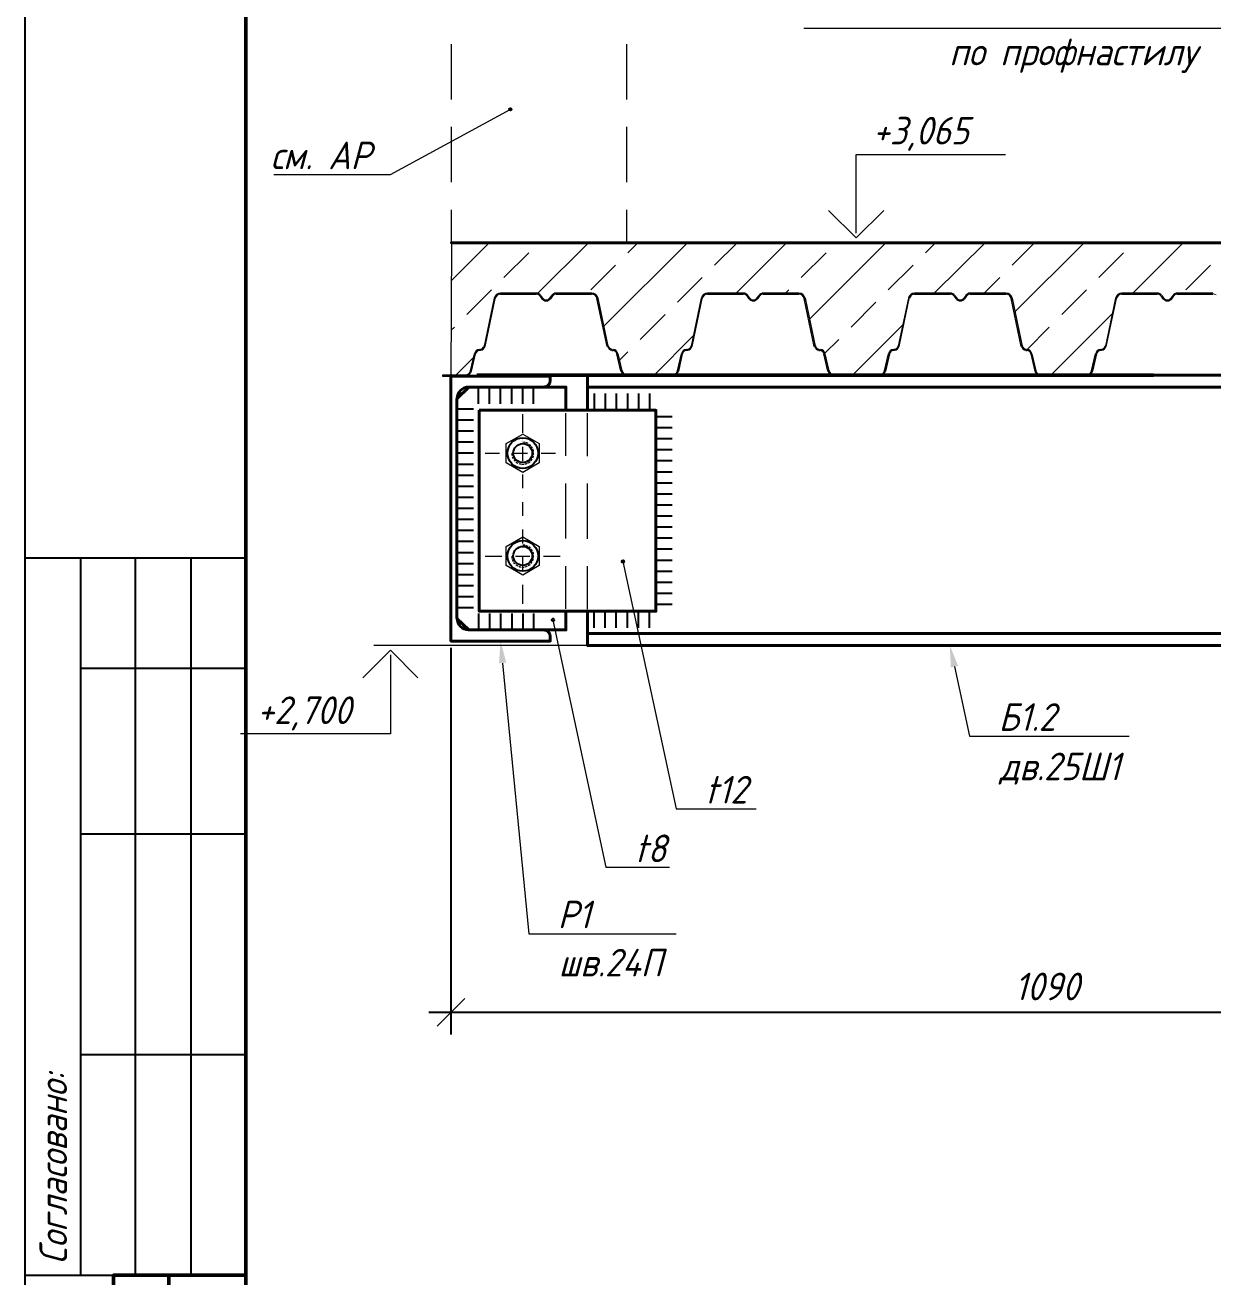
# Model space of a CAD drawing. Header units: millimetres. Extents: x 504091 to 2165846, y 135022 to 442887.
# Drawn here: x 885885 to 891262, y 268331 to 273999 of the extents above; entities that cross this region are included whole.
import ezdxf

# ---------------------------------------------------------------- set-up
doc = ezdxf.new("R2010")
doc.units = ezdxf.units.MM
for name, color, linetype in [('PDF _Геометрия', 7, 'Continuous'), ('PDF _Сплошная заливка', 7, 'Continuous'), ('PDF _Текст', 7, 'Continuous')]:
    doc.layers.add(name, color=color, linetype=linetype)
doc.styles.add('GOST 2.304_new', font='isocpeur.ttf', dxfattribs={"width": 0.9, "oblique": 15})

msp = doc.modelspace()

# ---------------------------------------------------------------- linework, layer by layer
at = {"layer": 'PDF _Геометрия', "lineweight": 25}
for points in [[(915555.2208, 263839.6699), (885884.779, 263839.6699), (885884.779, 284811.5782)], [(887937.2182, 272284.2934), (887937.2182, 272359.4085)], [(887986.9422, 272284.2934), (887986.9422, 272359.4085)], [(888036.6663, 272284.2934), (888036.6663, 272359.4085)], [(888087.4483, 272284.2934), (888087.4483, 272359.4085)], [(888137.1723, 272284.2934), (888137.1723, 272359.4085)], [(888186.8964, 272284.2934), (888186.8964, 272359.4085)], [(888460.9076, 272329.7856), (888460.9076, 272254.6706)], [(888510.6316, 272329.7856), (888510.6316, 272254.6706)], [(888560.3557, 272329.7856), (888560.3557, 272254.6706)], [(888611.1377, 272329.7856), (888611.1377, 272254.6706)], [(888660.8617, 272329.7856), (888660.8617, 272254.6706)], [(888710.5857, 272329.7856), (888710.5857, 272254.6706)], [(887915.0011, 272259.9604), (887839.886, 272259.9604)], [(887915.0011, 272209.1784), (887839.886, 272209.1784)], [(888814.2657, 272225.0477), (888740.2086, 272225.0477)], [(888814.2657, 272174.2657), (888740.2086, 272174.2657)], [(887915.0011, 272159.4543), (887839.886, 272159.4543)], [(888814.2657, 272124.5417), (888740.2086, 272124.5417)], [(887915.0011, 272109.7303), (887839.886, 272109.7303)], [(887915.0011, 272060.0062), (887839.886, 272060.0062)], [(888814.2657, 272074.8177), (888740.2086, 272074.8177)], [(887915.0011, 272009.2242), (887839.886, 272009.2242)], [(888814.2657, 272025.0936), (888740.2086, 272025.0936)], [(887915.0011, 271959.5002), (887839.886, 271959.5002)], [(888814.2657, 271974.3116), (888740.2086, 271974.3116)], [(887915.0011, 271909.7762), (887839.886, 271909.7762)], [(888814.2657, 271924.5876), (888740.2086, 271924.5876)], [(887915.0011, 271860.0521), (887839.886, 271860.0521)], [(888814.2657, 271874.8635), (888740.2086, 271874.8635)], [(887915.0011, 271809.2701), (887839.886, 271809.2701)], [(888814.2657, 271825.1395), (888740.2086, 271825.1395)], [(888814.2657, 271774.3575), (888740.2086, 271774.3575)], [(887915.0011, 271759.5461), (887839.886, 271759.5461)], [(888814.2657, 271724.6334), (888740.2086, 271724.6334)], [(887915.0011, 271709.822), (887839.886, 271709.822)], [(887915.0011, 271660.098), (887839.886, 271660.098)], [(888814.2657, 271674.9094), (888740.2086, 271674.9094)], [(887915.0011, 271609.316), (887839.886, 271609.316)], [(888814.2657, 271625.1854), (888740.2086, 271625.1854)], [(885884.779, 271587.0989), (886884.5496, 271587.0989)], [(886135.5151, 271587.0988), (886135.5151, 268338.1088)], [(886385.1933, 268338.1088), (886385.1933, 271587.0988)], [(886634.8715, 271587.0988), (886634.8715, 268338.1088)], [(887915.0011, 271559.5919), (887839.886, 271559.5919)], [(888814.2657, 271574.4034), (888740.2086, 271574.4034)], [(887915.0011, 271509.8679), (887839.886, 271509.8679)], [(888814.2657, 271524.6793), (888740.2086, 271524.6793)], [(887915.0011, 271460.1439), (887839.886, 271460.1439)], [(888814.2657, 271474.9553), (888740.2086, 271474.9553)], [(887915.0011, 271409.3619), (887839.886, 271409.3619)], [(888814.2657, 271425.2312), (888740.2086, 271425.2312)], [(887915.0011, 271359.6378), (887839.886, 271359.6378)], [(887937.2182, 271334.2468), (887937.2182, 271260.1897)], [(887986.9422, 271334.2468), (887986.9422, 271260.1897)], [(888036.6663, 271334.2468), (888036.6663, 271260.1897)], [(888087.4483, 271334.2468), (888087.4483, 271260.1897)], [(888137.1723, 271334.2468), (888137.1723, 271260.1897)], [(888186.8964, 271334.2468), (888186.8964, 271260.1897)], [(888460.9076, 271269.7114), (888460.9076, 271344.8264)], [(888510.6316, 271269.7114), (888510.6316, 271344.8264)], [(888560.3557, 271269.7114), (888560.3557, 271344.8264)], [(888611.1377, 271269.7114), (888611.1377, 271344.8264)], [(888660.8617, 271269.7114), (888660.8617, 271344.8264)], [(888710.5857, 271269.7114), (888710.5857, 271344.8264)], [(888814.2657, 271374.4492), (888740.2086, 271374.4492)], [(887812.3791, 271178.7269), (887812.3791, 269427.8059)], [(886135.5151, 271086.6846), (886884.5496, 271086.6846)], [(886135.5151, 270336.5921), (886884.5496, 270336.5921)], [(893360.3127, 269528.3119), (887711.8731, 269528.3119)], [(886135.5151, 269337.8794), (886884.5496, 269337.8794)], [(885884.779, 268338.1088), (886884.5496, 268338.1088)]]:
    msp.add_lwpolyline(points, dxfattribs=at)
at = {"layer": 'PDF _Геометрия', "lineweight": 50}
msp.add_lwpolyline([(886884.5496, 264089.3481), (915323.5279, 264089.3481), (915323.5279, 284582.0012), (886884.5496, 284582.0012)], close=True, dxfattribs=at)
at = {"layer": 'PDF _Геометрия', "lineweight": 5}
msp.add_lwpolyline([(891687.6805, 273982.3166), (889409.8962, 273982.3166)], dxfattribs=at)
at = {"layer": 'PDF _Геометрия', "lineweight": 9}
for points in [[(887814.495, 273661.7552), (887814.495, 273911.4333)], [(888607.9638, 273661.7552), (888607.9638, 273911.4333)], [(887011.5046, 273322.1505), (887488.6439, 273322.1505), (887538.3679, 273322.1505), (888081.1005, 273616.263)], [(887814.495, 273287.2379), (887814.495, 273536.9161)], [(888607.9638, 273287.2379), (888607.9638, 273536.9161)], [(889646.8789, 273055.545), (889646.8789, 273413.135), (890321.8563, 273413.135)], [(887814.495, 273008.9949), (887814.495, 273161.3409)], [(888607.9638, 273008.9949), (888607.9638, 273161.3409)], [(889522.0398, 273159.225), (889646.8789, 273034.3859), (889771.718, 273159.225)], [(887814.495, 273013.2267), (887812.3791, 272413.3643)], [(887814.495, 272841.8375), (887984.8263, 273013.2267)], [(888052.5357, 272855.5909), (888164.6792, 272967.7345)], [(888065.2312, 273013.2267), (889721.9939, 273013.2267)], [(888204.8817, 272783.6497), (888434.4586, 273013.2267)], [(888504.2839, 272634.4776), (888883.033, 273013.2267)], [(888613.2536, 272967.7345), (888658.7458, 273013.2267)], [(889005.7561, 272911.6627), (889107.3201, 273013.2267)], [(889103.0883, 272784.7077), (889331.6073, 273013.2267)], [(889398.2587, 272855.5909), (889511.4602, 272967.7345)], [(889435.2872, 272667.2743), (889781.2396, 273013.2267)], [(889960.0346, 272967.7345), (890005.5268, 273013.2267)], [(890000.237, 272784.7077), (890229.8139, 273013.2267)], [(890352.5371, 272911.6627), (890454.1011, 273013.2267)], [(890365.2326, 272700.071), (890678.3883, 273013.2267)], [(890745.0396, 272855.5909), (890857.1832, 272967.7345)], [(890898.4436, 272784.7077), (891126.9626, 273013.2267)], [(888445.0382, 272799.5191), (888557.1818, 272911.6627)], [(889791.8192, 272799.5191), (889903.9628, 272911.6627)], [(891138.6001, 272799.5191), (891250.7437, 272911.6627)], [(888837.5407, 272743.4473), (888949.6843, 272855.5909)], [(890225.5821, 272784.7077), (890296.4653, 272855.5909)], [(887884.3203, 272687.3755), (887996.4639, 272799.5191)], [(889327.3755, 272784.7077), (889342.1869, 272799.5191)], [(890576.8243, 272687.3755), (890688.9679, 272799.5191)], [(888008.1014, 272761.4326), (887962.6092, 272544.5512), (887966.841, 272543.4932), (888012.3332, 272760.3747)], [(888036.6663, 272780.4759), (888198.5339, 272780.4759), (888198.5339, 272784.7077), (888036.6663, 272784.7077)], [(888214.4033, 272772.0122), (888223.9249, 272759.3167)], [(888217.5772, 272774.1281), (888227.0988, 272761.4326)], [(888268.3592, 272774.1281), (888258.8375, 272761.4326)], [(888271.533, 272772.0122), (888263.0694, 272759.3167)], [(888449.27, 272784.7077), (888288.4604, 272784.7077), (888288.4604, 272780.4759), (888449.27, 272780.4759)], [(888477.8349, 272761.4326), (888523.3271, 272544.5512), (888520.1532, 272543.4932), (888473.6031, 272760.3747)], [(888945.4525, 272761.4326), (888899.9603, 272544.5512), (888904.1921, 272543.4932), (888949.6843, 272760.3747)], [(888974.0174, 272780.4759), (889135.885, 272780.4759), (889135.885, 272784.7077), (888974.0174, 272784.7077)], [(889151.7544, 272772.0122), (889161.276, 272759.3167)], [(889154.9283, 272774.1281), (889164.4499, 272761.4326)], [(889205.7103, 272774.1281), (889196.1886, 272761.4326)], [(889208.8841, 272772.0122), (889199.3625, 272759.3167)], [(889386.6211, 272784.7077), (889225.8115, 272784.7077), (889225.8115, 272780.4759), (889386.6211, 272780.4759)], [(889415.186, 272761.4326), (889460.6782, 272544.5512), (889456.4464, 272543.4932), (889410.9542, 272760.3747)], [(889623.6038, 272631.3037), (889735.7474, 272743.4473)], [(889882.8036, 272761.4326), (889837.3114, 272544.5512), (889841.5432, 272543.4932), (889887.0354, 272760.3747)], [(889911.3685, 272780.4759), (890072.1781, 272780.4759), (890072.1781, 272784.7077), (889911.3685, 272784.7077)], [(890089.1055, 272772.0122), (890098.6271, 272759.3167)], [(890092.2793, 272774.1281), (890101.801, 272761.4326)], [(890143.0613, 272774.1281), (890133.5397, 272761.4326)], [(890146.2352, 272772.0122), (890136.7136, 272759.3167)], [(890323.9722, 272784.7077), (890162.1046, 272784.7077), (890162.1046, 272780.4759), (890323.9722, 272780.4759)], [(890352.5371, 272761.4326), (890398.0293, 272544.5512), (890393.7975, 272543.4932), (890348.3053, 272760.3747)], [(890820.1547, 272761.4326), (890774.6625, 272544.5512), (890777.8364, 272543.4932), (890824.3865, 272760.3747)], [(890848.7196, 272780.4759), (891009.5292, 272780.4759), (891009.5292, 272784.7077), (890848.7196, 272784.7077)], [(891025.3986, 272772.0122), (891034.9202, 272759.3167)], [(891029.6304, 272774.1281), (891038.0941, 272761.4326)], [(891080.4124, 272774.1281), (891070.8908, 272761.4326)], [(891083.5863, 272772.0122), (891074.0647, 272759.3167)], [(891261.3233, 272784.7077), (891099.4557, 272784.7077), (891099.4557, 272780.4759), (891261.3233, 272780.4759)], [(888669.3254, 272575.232), (888781.469, 272687.3755)], [(890527.1002, 272413.3643), (890805.3433, 272691.6074)], [(887813.4371, 272616.4923), (887828.2485, 272631.3037)], [(889629.9515, 272413.3643), (889857.4126, 272640.8254)], [(890419.1885, 272528.6818), (890520.7525, 272631.3037)], [(888731.7449, 272413.3643), (888909.4819, 272591.1013)], [(889504.0545, 272511.7545), (889567.532, 272575.232)], [(887945.6819, 272529.7397), (887939.3341, 272528.6818)], [(887945.6819, 272525.5079), (887940.3921, 272524.45)], [(887953.0876, 272531.8557), (887960.4933, 272540.3193)], [(888540.2545, 272525.5079), (888546.6022, 272524.45)], [(888541.3124, 272529.7397), (888546.6022, 272528.6818)], [(888574.1091, 272480.0157), (888613.2536, 272519.1602)], [(888883.033, 272529.7397), (888876.6852, 272528.6818)], [(888883.033, 272525.5079), (888876.6852, 272524.45)], [(889477.6055, 272529.7397), (889483.9533, 272528.6818)], [(889477.6055, 272525.5079), (889483.9533, 272524.45)], [(889819.3261, 272529.7397), (889814.0363, 272528.6818)], [(889820.3841, 272525.5079), (889814.0363, 272524.45)], [(890414.9566, 272529.7397), (890421.3044, 272528.6818)], [(890414.9566, 272525.5079), (890421.3044, 272524.45)], [(890756.6772, 272529.7397), (890751.3874, 272528.6818)], [(890757.7351, 272525.5079), (890751.3874, 272524.45)], [(887834.5962, 272413.3643), (887915.0011, 272493.7692)], [(887839.886, 271344.8264), (887839.886, 272235.6273)], [(888137.1723, 272150.9906), (888137.1723, 272236.6853)], [(888332.8946, 272048.3687), (888332.8946, 272241.9751)], [(888431.2847, 272047.3107), (888431.2847, 272241.9751)], [(888137.1723, 272120.3098), (888137.1723, 272120.3098)], [(887966.841, 272060.0062), (888032.4344, 272060.0062)], [(888064.1732, 272060.0062), (888064.1732, 272060.0062)], [(888087.4483, 272060.0062), (888088.5062, 272050.4846), (888088.5062, 272049.4267)], [(888095.9119, 272060.0062), (888158.3315, 272060.0062)], [(888147.7519, 272108.6723), (888146.6939, 272108.6723), (888137.1723, 272109.7303)], [(888137.1723, 272026.1516), (888137.1723, 272088.5711)], [(888161.5054, 272103.3825), (888156.2156, 272106.5564), (888151.9837, 272107.6144)], [(888173.1429, 272093.8609), (888172.0849, 272095.9768), (888165.7372, 272100.2087)], [(888181.6066, 272082.2234), (888177.3747, 272088.5711), (888176.3168, 272090.687)], [(888186.8964, 272068.4699), (888185.8384, 272071.6438), (888183.7225, 272077.9915)], [(888186.8964, 272052.6005), (888186.8964, 272053.6585), (888186.8964, 272063.1801)], [(888189.0123, 272060.0062), (888189.0123, 272060.0062)], [(888220.751, 272060.0062), (888286.3444, 272060.0062)], [(888089.5642, 272044.1369), (888090.6222, 272040.963), (888093.796, 272035.6732)], [(888096.9699, 272031.4414), (888101.2017, 272025.0936), (888103.3177, 272024.0357)], [(888106.4915, 272019.8038), (888107.5495, 272018.7459), (888114.9552, 272014.514)], [(888120.245, 272013.4561), (888124.4768, 272011.3402), (888129.7666, 272010.2822)], [(888133.9984, 272009.2242), (888143.5201, 272010.2822), (888144.578, 272010.2822)], [(888148.8099, 272011.3402), (888153.0417, 272012.3981), (888158.3315, 272014.514)], [(888162.5633, 272016.6299), (888168.9111, 272020.8618), (888171.027, 272022.9777)], [(888174.2009, 272026.1516), (888176.3168, 272027.2095), (888180.5486, 272034.6152)], [(888182.6645, 272038.8471), (888184.7804, 272044.1369), (888185.8384, 272048.3687)], [(888137.1723, 271995.4708), (888137.1723, 271995.4708)], [(888137.1723, 271901.3125), (888137.1723, 271963.732)], [(888332.8946, 271673.8514), (888332.8946, 271923.5296)], [(888431.2847, 271672.7935), (888431.2847, 271922.4716)], [(888137.1723, 271869.5737), (888137.1723, 271869.5737)], [(888137.1723, 271776.4734), (888137.1723, 271838.8929)], [(888137.1723, 271744.7346), (888137.1723, 271744.7346)], [(888137.1723, 271651.6343), (888137.1723, 271714.0538)], [(888146.6939, 271643.1707), (888146.6939, 271644.2286), (888137.1723, 271644.2286)], [(888137.1723, 271619.8956), (888137.1723, 271619.8956)], [(888161.5054, 271637.8809), (888155.1576, 271641.0547), (888151.9837, 271642.1127)], [(888173.1429, 271629.4172), (888171.027, 271631.5331), (888165.7372, 271635.7649)], [(888181.6066, 271617.7797), (888177.3747, 271624.1274), (888176.3168, 271625.1854)], [(888185.8384, 271602.9682), (888185.8384, 271607.2001), (888183.7225, 271612.4899)], [(887940.3921, 271344.8264), (887940.3921, 271594.5046)], [(887966.841, 271594.5046), (888043.014, 271594.5046)], [(888074.7528, 271594.5046), (888074.7528, 271594.5046)], [(888087.4483, 271594.5046), (888088.5062, 271584.9829), (888088.5062, 271583.925)], [(888089.5642, 271579.6932), (888090.6222, 271576.5193), (888093.796, 271570.1715)], [(888095.9119, 271565.9397), (888101.2017, 271560.6499), (888102.2597, 271558.534)], [(888105.4336, 271594.5046), (888168.9111, 271594.5046)], [(888106.4915, 271555.3601), (888107.5495, 271554.3022), (888114.9552, 271550.0703)], [(888119.187, 271547.9544), (888124.4768, 271545.8385), (888128.7087, 271545.8385)], [(888137.1723, 271526.7952), (888137.1723, 271589.2148)], [(888148.8099, 271545.8385), (888153.0417, 271546.8964), (888158.3315, 271550.0703)], [(888162.5633, 271552.1862), (888168.9111, 271556.4181), (888171.027, 271557.476)], [(888174.2009, 271561.7079), (888175.2588, 271562.7658), (888180.5486, 271569.1136)], [(888182.6645, 271573.3454), (888184.7804, 271579.6932), (888185.8384, 271582.867)], [(888186.8964, 271588.1568), (888186.8964, 271597.6784)], [(888199.5919, 271594.5046), (888199.5919, 271594.5046)], [(888231.3306, 271594.5046), (888307.5036, 271594.5046)], [(888332.8946, 271355.406), (888332.8946, 271549.0124)], [(888431.2847, 271353.2901), (888431.2847, 271547.9544)], [(888591.0365, 271569.1136), (888832.251, 270449.7936), (888881.975, 270449.7936), (889194.0727, 270449.7936)], [(888133.9984, 271544.7805), (888143.5201, 271544.7805)], [(888137.1723, 271495.0565), (888137.1723, 271495.0565)], [(888137.1723, 271378.6811), (888137.1723, 271464.3757)], [(888273.6489, 271304.624), (888513.8055, 270186.362), (888563.5295, 270186.362), (888801.5702, 270186.362)], [(887663.207, 271043.3083), (887538.3679, 271168.1474), (887413.5288, 271043.3083)], [(888516.9794, 271189.3065), (887463.2529, 271189.3065)], [(887538.3679, 271146.9882), (887538.3679, 270789.3983), (886860.2166, 270789.3983)], [(888046.1879, 271109.9596), (888164.6792, 269884.8439), (888215.4612, 269884.8439), (888831.193, 269884.8439)], [(890091.2214, 271094.0903), (890159.9887, 270778.8187), (890209.7127, 270778.8187), (890882.5742, 270778.8187)], [(887874.7987, 269590.7315), (887749.9596, 269465.8924)]]:
    msp.add_lwpolyline(points, dxfattribs=at)
at = {"layer": 'PDF _Геометрия', "lineweight": 40}
for points in [[(899957.7409, 272413.3643), (899957.7409, 273013.2267), (887814.495, 273013.2267), (895886.7172, 273013.2267)], [(888262.0114, 271229.5089), (888262.0114, 271209.4077), (887812.3791, 271209.4077), (887812.3791, 272409.1325), (888262.0114, 272409.1325), (888262.0114, 272389.0313)], [(888431.2847, 271344.8264), (888740.2086, 271344.8264), (888740.2086, 272254.6706), (888431.2847, 272254.6706), (888431.2847, 272409.1325)], [(888432.3427, 272413.3643), (898219.5153, 272413.3643)], [(888332.8946, 272254.6706), (888332.8946, 272359.4085), (887892.7839, 272359.4085), (887839.886, 272306.5105), (887839.886, 271312.0297), (887892.7839, 271260.1897), (888231.3306, 271260.1897), (888332.8946, 271260.1897), (888332.8946, 271349.0582)], [(898146.5162, 272358.3505), (888432.3427, 272358.3505)], [(898144.4003, 271189.3065), (888431.2847, 271189.3065), (888431.2847, 271350.1162)], [(898144.4003, 271244.3203), (888431.2847, 271244.3203)]]:
    msp.add_lwpolyline(points, dxfattribs=at)
at = {"layer": 'PDF _Геометрия', "lineweight": 13}
for points in [[(888224.2801, 272759.5513, 0.239308317), (888243.4971, 272749.7951, 0.239308317), (888262.7139, 272759.5516)], [(888227.6964, 272762.0484, 0.239286279), (888243.4971, 272754.0269, 0.239286279), (888259.2977, 272762.0484)], [(889161.6312, 272759.5513, 0.239308317), (889180.8482, 272749.7951, 0.239308317), (889200.065, 272759.5516)], [(889165.0475, 272762.0484, 0.239286279), (889180.8482, 272754.0269, 0.239286279), (889196.6488, 272762.0484)], [(890098.9823, 272759.5513, 0.239308317), (890118.1993, 272749.7951, 0.239308317), (890137.4161, 272759.5516)], [(890102.3986, 272762.0484, 0.239286279), (890118.1993, 272754.0269, 0.239286279), (890133.9999, 272762.0484)], [(891036.3336, 272759.5513, 0.239324984), (891055.5504, 272749.7951, 0.239324984), (891074.7672, 272759.5516)], [(891039.7497, 272762.0484, 0.239306549), (891055.5504, 272754.0269, 0.239306549), (891071.351, 272762.0484)]]:
    msp.add_lwpolyline(points, format="xyb", dxfattribs=at)
at = {"layer": 'PDF _Геометрия', "lineweight": 9}
for points in [[(887901.2476, 272432.4076), (887919.2329, 272510.6965), (887922.4068, 272509.6385), (887904.4215, 272431.3496)], [(888581.5148, 272431.3496), (888563.5295, 272509.6385), (888567.7614, 272510.6965), (888585.7467, 272432.4076)], [(888837.5407, 272432.4076), (888855.526, 272510.6965), (888859.7579, 272509.6385), (888841.7726, 272431.3496)], [(889518.8659, 272431.3496), (889500.8806, 272509.6385), (889505.1125, 272510.6965), (889523.0978, 272432.4076)], [(889774.8918, 272432.4076), (889792.8771, 272510.6965), (889797.109, 272509.6385), (889779.1237, 272431.3496)], [(890456.217, 272431.3496), (890438.2317, 272509.6385), (890442.4636, 272510.6965), (890460.4488, 272432.4076)], [(890712.2429, 272432.4076), (890730.2282, 272510.6965), (890734.4601, 272509.6385), (890716.4748, 272431.3496)], [(887876.9146, 272413.3643), (887774.2926, 272413.3643), (887774.2926, 272409.1325), (887876.9146, 272409.1325)], [(888610.0797, 272413.3643), (888711.6437, 272413.3643), (888711.6437, 272409.1325), (888610.0797, 272409.1325)], [(888813.2077, 272413.3643), (888711.6437, 272413.3643), (888711.6437, 272409.1325), (888813.2077, 272409.1325)], [(889547.4308, 272413.3643), (889648.9948, 272413.3643), (889648.9948, 272409.1325), (889547.4308, 272409.1325)], [(889750.5588, 272413.3643), (889648.9948, 272413.3643), (889648.9948, 272409.1325), (889750.5588, 272409.1325)], [(890483.7239, 272413.3643), (890586.3459, 272413.3643), (890586.3459, 272409.1325), (890483.7239, 272409.1325)], [(890687.9099, 272413.3643), (890586.3459, 272413.3643), (890586.3459, 272409.1325), (890687.9099, 272409.1325)], [(888212.2874, 272016.6299), (888137.1723, 271973.2537), (888062.0573, 272016.6299), (888062.0573, 272103.3825), (888137.1723, 272145.7009), (888212.2874, 272103.3825)], [(888212.2874, 271551.1283), (888137.1723, 271507.752), (888062.0573, 271551.1283), (888062.0573, 271637.8809), (888137.1723, 271681.2572), (888212.2874, 271637.8809)], [(887892.7839, 271260.1897), (888231.3306, 271260.1897)]]:
    msp.add_lwpolyline(points, close=True, dxfattribs=at)
at = {"layer": 'PDF _Геометрия', "lineweight": 0}
for points in [[(888563.5295, 272509.6385), (888563.5295, 272509.6385), (888563.5295, 272509.6385)], [(889500.8806, 272509.6385), (889500.8806, 272509.6385), (889500.8806, 272509.6385)], [(890438.2317, 272509.6385), (890438.2317, 272509.6385), (890438.2317, 272509.6385)]]:
    msp.add_lwpolyline(points, close=True, dxfattribs=at)
at = {"layer": 'PDF _Геометрия', "lineweight": 50}
for points in [[(890992.6019, 272413.3643), (887929.8125, 272413.3643)], [(886884.5496, 264089.3481), (886284.6873, 264089.3481), (886284.6873, 268338.1088), (886884.5496, 268338.1088)], [(886535.4234, 268338.1088), (886535.4234, 264089.3481)]]:
    msp.add_lwpolyline(points, dxfattribs=at)
at = {"layer": 'PDF _Геометрия', "lineweight": 0, "const_width": 4.2318}
for points in [[(888610.0797, 272411.2484), (888711.6437, 272411.2484), (888813.2077, 272411.2484)], [(889547.4308, 272411.2484), (889648.9948, 272411.2484), (889750.5588, 272411.2484)], [(890483.7239, 272411.2484), (890586.3459, 272411.2484), (890687.9099, 272411.2484)]]:
    msp.add_lwpolyline(points, dxfattribs=at)
at = {"layer": 'PDF _Геометрия', "lineweight": 40}
for points in [[(888231.3306, 272359.4085), (887892.7839, 272359.4085)], [(887839.886, 272306.5105), (887839.886, 271312.0297)], [(887940.3921, 272254.6706), (888740.2086, 272254.6706), (888740.2086, 271344.8264), (887940.3921, 271344.8264)]]:
    msp.add_lwpolyline(points, close=True, dxfattribs=at)
at = {"layer": 'PDF _Геометрия', "lineweight": 25}
for centre, radius in [((888081.6293, 273616.7919), 5.8185), ((888137.7018, 272060.5357), 69.2958), ((888137.7013, 272060.5352), 42.8474), ((888137.7018, 271595.034), 69.2958), ((888137.7013, 271595.0335), 42.8474), ((888591.565, 271569.6426), 5.819), ((888274.1775, 271305.153), 5.819)]:
    msp.add_circle(centre, radius, dxfattribs=at)
at = {"layer": 'PDF _Геометрия', "lineweight": 13}
for centre, radius, start, end in [((888037.1947, 272755.6142), 29.0935, 89.9988651, 168.0975719), ((888037.1949, 272755.6136), 24.8622, 89.9991625, 168.0941255), ((888199.0626, 272760.9023), 19.5736, 36.1704966, 89.9987405), ((888199.0629, 272760.9041), 23.8039, 36.1662404, 89.9992614), ((888288.9897, 272760.9038), 23.8039, 90.0007386, 143.8337596), ((888288.9898, 272760.9023), 19.5736, 90.0012595, 143.8295034), ((888449.799, 272755.6133), 24.8622, 11.9058745, 90.0008375), ((888449.7993, 272755.6141), 29.0935, 11.9024281, 90.0011349), ((888974.5458, 272755.6142), 29.0935, 89.9988651, 168.0975719), ((888974.546, 272755.6136), 24.8622, 89.9991625, 168.0941255), ((889136.4137, 272760.9023), 19.5736, 36.1704966, 89.9987405), ((889136.414, 272760.9041), 23.8039, 36.1662404, 89.9992614), ((889226.3407, 272760.9038), 23.8039, 90.0007386, 143.8337596), ((889226.3409, 272760.9023), 19.5736, 90.0012595, 143.8295034), ((889387.15, 272755.6133), 24.8622, 11.9058745, 90.0008375), ((889387.1504, 272755.6141), 29.0935, 11.9024281, 90.0011349), ((889911.8969, 272755.6142), 29.0935, 89.9988651, 168.0975719), ((889911.8971, 272755.6136), 24.8622, 89.9991625, 168.0941255), ((890072.7068, 272760.9023), 19.5736, 36.1704966, 89.9987405), ((890072.7071, 272760.9041), 23.8039, 36.1662404, 89.9992614), ((890162.6339, 272760.9038), 23.8039, 90.0007386, 143.8337596), ((890162.634, 272760.9023), 19.5736, 90.0012595, 143.8295034), ((890324.5011, 272755.6133), 24.8622, 11.9058745, 90.0008375), ((890324.5015, 272755.6141), 29.0935, 11.9024281, 90.0011349), ((890849.2487, 272755.6133), 29.0944, 90.0002531, 168.0961839), ((890849.2489, 272755.6128), 24.8631, 90.0007868, 168.0925012), ((891010.0588, 272760.9056), 23.8024, 36.1644339, 90.0010678), ((891010.0586, 272760.9038), 19.5721, 36.1682996, 90.0009375), ((891099.9842, 272760.9053), 23.8024, 89.9989322, 143.8355661), ((891099.9843, 272760.9038), 19.5721, 89.9990625, 143.8317004), ((887943.0386, 272505.9345), 23.8059, 96.2654219, 166.9515771), ((887943.0361, 272505.937), 19.5706, 96.2547944, 166.9455902), ((887944.0948, 272550.3698), 19.5721, 276.2623791, 347.0033666), ((887944.0957, 272550.3681), 23.8024, 276.2552, 347.0067644), ((888543.958, 272550.37), 23.8048, 192.9974633, 263.7405723), ((888543.9572, 272550.3703), 19.5721, 192.9966334, 263.7376209), ((888545.0156, 272505.9358), 19.5719, 13.0573452, 83.7458248), ((888545.0147, 272505.9356), 23.8046, 13.046182, 83.736819), ((888879.3325, 272505.9334), 23.807, 96.2674121, 166.9495869), ((888879.3302, 272505.9347), 19.573, 96.2565954, 166.9402346), ((888881.4461, 272550.3698), 19.5721, 276.2623791, 347.0033666), ((888881.4468, 272550.3681), 23.8024, 276.2552, 347.0067644), ((889481.3091, 272550.37), 23.8048, 192.9974633, 263.7405723), ((889481.3083, 272550.3703), 19.5721, 192.9966334, 263.7376209), ((889482.3667, 272505.9358), 19.5719, 13.0573452, 83.7458248), ((889482.3658, 272505.9356), 23.8046, 13.046182, 83.736819), ((889816.6836, 272505.9334), 23.807, 96.2674121, 166.9495869), ((889816.6813, 272505.9347), 19.573, 96.2565954, 166.9402346), ((889817.7393, 272550.3698), 19.5721, 276.2623791, 347.0033666), ((889817.7399, 272550.3681), 23.8024, 276.2552, 347.0067644), ((890417.603, 272550.3713), 23.8061, 192.9998761, 263.7410818), ((890417.6016, 272550.3703), 19.5721, 192.9966334, 263.7376209), ((890418.6606, 272505.9371), 19.5706, 13.0544098, 83.7452056), ((890418.6592, 272505.9356), 23.8046, 13.046182, 83.736819), ((890754.033, 272505.9356), 23.8047, 96.2634317, 166.9535673), ((890754.0316, 272505.937), 19.5706, 96.2547944, 166.9455902), ((890755.0904, 272550.3698), 19.5721, 276.2623791, 347.0033667), ((890755.0892, 272550.3715), 23.8059, 276.2586693, 347.0003729), ((887877.4438, 272439.2838), 24.8615, 269.9994663, 345.8228898), ((887877.4431, 272439.2848), 29.0943, 270.0008995, 345.9044636), ((888610.609, 272439.2845), 29.0943, 194.0955364, 269.9991005), ((888610.6082, 272439.2839), 24.8615, 194.1771102, 270.0005337), ((888813.7369, 272439.2838), 24.8615, 269.9994663, 345.8228898), ((888813.7362, 272439.2848), 29.0943, 270.0008995, 345.9044636), ((889547.9601, 272439.2845), 29.0943, 194.0955364, 269.9991005), ((889547.9593, 272439.2839), 24.8615, 194.1771102, 270.0005337), ((889751.088, 272439.2838), 24.8615, 269.9994663, 345.8228898), ((889751.0873, 272439.2848), 29.0943, 270.0008995, 345.9044636), ((890484.2521, 272439.2826), 29.0925, 194.0927416, 270.0018953), ((890484.2525, 272439.2839), 24.8615, 194.1771102, 270.0005337), ((890688.4391, 272439.2838), 24.8615, 269.9994663, 345.8228898), ((890688.4391, 272439.2839), 29.0934, 269.9995021, 345.905861)]:
    msp.add_arc(centre, radius, start, end, dxfattribs=at)
at = {"layer": 'PDF _Геометрия', "lineweight": 40}
for centre, radius, start, end in [((887893.3131, 272307.0394), 52.3691, 90.000141, 179.999859), ((888231.8594, 272389.5604), 30.152, 270.000297, 359.999703), ((887893.3131, 271312.5588), 52.3691, 180.000141, 269.999859), ((888231.8594, 271230.0378), 30.152, 0.000297, 89.999703)]:
    msp.add_arc(centre, radius, start, end, dxfattribs=at)
at = {"layer": 'PDF _Сплошная заливка', "lineweight": 20, "transparency": 33554559}
for points in [[(887966.841, 272563.5944), (888008.1014, 272761.4326), (888008.1014, 272742.3894)], [(887966.841, 272563.5944), (887966.841, 272543.4932), (888008.1014, 272742.3894)], [(888008.1014, 272761.4326), (888012.3332, 272767.7804), (888012.3332, 272760.3747)], [(888008.1014, 272761.4326), (888008.1014, 272742.3894), (888012.3332, 272760.3747)], [(888012.3332, 272767.7804), (888018.681, 272778.36), (888018.681, 272770.9542)], [(888012.3332, 272767.7804), (888012.3332, 272760.3747), (888018.681, 272770.9542)], [(888018.681, 272778.36), (888018.681, 272770.9542), (888020.7969, 272775.1861)], [(888018.681, 272778.36), (888020.7969, 272778.36), (888020.7969, 272775.1861)], [(888020.7969, 272778.36), (888036.6663, 272784.7077), (888036.6663, 272780.4759)], [(888020.7969, 272778.36), (888020.7969, 272775.1861), (888036.6663, 272780.4759)], [(888036.6663, 272784.7077), (888036.6663, 272780.4759), (888198.5339, 272780.4759)], [(888198.5339, 272780.4759), (888036.6663, 272784.7077), (888198.5339, 272784.7077)], [(888198.5339, 272780.4759), (888214.4033, 272775.1861), (888214.4033, 272772.0122)], [(888214.4033, 272775.1861), (888214.4033, 272772.0122), (888217.5772, 272767.7804)], [(888214.4033, 272775.1861), (888217.5772, 272774.1281), (888217.5772, 272767.7804)], [(888217.5772, 272774.1281), (888217.5772, 272767.7804), (888223.9249, 272759.3167)], [(888217.5772, 272774.1281), (888223.9249, 272765.6645), (888223.9249, 272759.3167)], [(888223.9249, 272765.6645), (888223.9249, 272759.3167), (888227.0988, 272757.2008)], [(888223.9249, 272765.6645), (888227.0988, 272761.4326), (888227.0988, 272757.2008)], [(888227.0988, 272761.4326), (888227.0988, 272757.2008), (888242.9682, 272749.7951)], [(888227.0988, 272761.4326), (888242.9682, 272752.969), (888242.9682, 272749.7951)], [(888242.9682, 272752.969), (888258.8375, 272761.4326), (888258.8375, 272757.2008)], [(888242.9682, 272752.969), (888242.9682, 272749.7951), (888258.8375, 272757.2008)], [(888258.8375, 272761.4326), (888263.0694, 272765.6645), (888263.0694, 272759.3167)], [(888258.8375, 272761.4326), (888258.8375, 272757.2008), (888263.0694, 272759.3167)], [(888263.0694, 272765.6645), (888268.3592, 272774.1281), (888268.3592, 272767.7804)], [(888263.0694, 272765.6645), (888263.0694, 272759.3167), (888268.3592, 272767.7804)], [(888268.3592, 272774.1281), (888271.533, 272776.244), (888271.533, 272772.0122)], [(888268.3592, 272774.1281), (888268.3592, 272767.7804), (888271.533, 272772.0122)], [(888271.533, 272776.244), (888271.533, 272772.0122), (888288.4604, 272784.7077)], [(888288.4604, 272780.4759), (888288.4604, 272784.7077), (888449.27, 272780.4759)], [(888288.4604, 272784.7077), (888449.27, 272780.4759), (888449.27, 272784.7077)], [(888449.27, 272780.4759), (888449.27, 272784.7077), (888465.1394, 272775.1861)], [(888449.27, 272784.7077), (888465.1394, 272775.1861), (888465.1394, 272778.36)], [(888465.1394, 272775.1861), (888465.1394, 272778.36), (888468.3133, 272770.9542)], [(888465.1394, 272778.36), (888468.3133, 272770.9542), (888468.3133, 272778.36)], [(888468.3133, 272770.9542), (888468.3133, 272778.36), (888473.6031, 272760.3747)], [(888468.3133, 272778.36), (888473.6031, 272760.3747), (888473.6031, 272767.7804)], [(888473.6031, 272760.3747), (888473.6031, 272767.7804), (888477.8349, 272742.3894)], [(888473.6031, 272767.7804), (888477.8349, 272742.3894), (888477.8349, 272761.4326)], [(888477.8349, 272742.3894), (888477.8349, 272761.4326), (888520.1532, 272543.4932)], [(888477.8349, 272761.4326), (888520.1532, 272543.4932), (888520.1532, 272563.5944)], [(888904.1921, 272563.5944), (888945.4525, 272761.4326), (888945.4525, 272742.3894)], [(888904.1921, 272563.5944), (888904.1921, 272543.4932), (888945.4525, 272742.3894)], [(888945.4525, 272761.4326), (888949.6843, 272767.7804), (888949.6843, 272760.3747)], [(888945.4525, 272761.4326), (888945.4525, 272742.3894), (888949.6843, 272760.3747)], [(888949.6843, 272767.7804), (888956.0321, 272778.36), (888956.0321, 272770.9542)], [(888949.6843, 272767.7804), (888949.6843, 272760.3747), (888956.0321, 272770.9542)], [(888956.0321, 272778.36), (888956.0321, 272770.9542), (888958.148, 272775.1861)], [(888956.0321, 272778.36), (888958.148, 272778.36), (888958.148, 272775.1861)], [(888958.148, 272778.36), (888974.0174, 272784.7077), (888974.0174, 272780.4759)], [(888958.148, 272778.36), (888958.148, 272775.1861), (888974.0174, 272780.4759)], [(888974.0174, 272784.7077), (888974.0174, 272780.4759), (889135.885, 272780.4759)], [(889135.885, 272780.4759), (888974.0174, 272784.7077), (889135.885, 272784.7077)], [(889135.885, 272780.4759), (889151.7544, 272775.1861), (889151.7544, 272772.0122)], [(889151.7544, 272775.1861), (889151.7544, 272772.0122), (889154.9283, 272767.7804)], [(889151.7544, 272775.1861), (889154.9283, 272774.1281), (889154.9283, 272767.7804)], [(889154.9283, 272774.1281), (889154.9283, 272767.7804), (889161.276, 272759.3167)], [(889154.9283, 272774.1281), (889161.276, 272765.6645), (889161.276, 272759.3167)], [(889161.276, 272765.6645), (889161.276, 272759.3167), (889164.4499, 272757.2008)], [(889161.276, 272765.6645), (889164.4499, 272761.4326), (889164.4499, 272757.2008)], [(889164.4499, 272761.4326), (889164.4499, 272757.2008), (889180.3193, 272749.7951)], [(889164.4499, 272761.4326), (889180.3193, 272752.969), (889180.3193, 272749.7951)], [(889180.3193, 272752.969), (889196.1886, 272761.4326), (889196.1886, 272757.2008)], [(889180.3193, 272752.969), (889180.3193, 272749.7951), (889196.1886, 272757.2008)], [(889196.1886, 272761.4326), (889199.3625, 272765.6645), (889199.3625, 272759.3167)], [(889196.1886, 272761.4326), (889196.1886, 272757.2008), (889199.3625, 272759.3167)], [(889199.3625, 272765.6645), (889205.7103, 272774.1281), (889205.7103, 272767.7804)], [(889199.3625, 272765.6645), (889199.3625, 272759.3167), (889205.7103, 272767.7804)], [(889205.7103, 272774.1281), (889208.8841, 272776.244), (889208.8841, 272772.0122)], [(889205.7103, 272774.1281), (889205.7103, 272767.7804), (889208.8841, 272772.0122)], [(889208.8841, 272776.244), (889208.8841, 272772.0122), (889225.8115, 272784.7077)], [(889225.8115, 272780.4759), (889225.8115, 272784.7077), (889386.6211, 272780.4759)], [(889225.8115, 272784.7077), (889386.6211, 272780.4759), (889386.6211, 272784.7077)], [(889386.6211, 272780.4759), (889386.6211, 272784.7077), (889402.4905, 272775.1861)], [(889386.6211, 272784.7077), (889402.4905, 272775.1861), (889402.4905, 272778.36)], [(889402.4905, 272775.1861), (889402.4905, 272778.36), (889404.6064, 272770.9542)], [(889402.4905, 272778.36), (889404.6064, 272770.9542), (889404.6064, 272778.36)], [(889404.6064, 272770.9542), (889404.6064, 272778.36), (889410.9542, 272760.3747)], [(889404.6064, 272778.36), (889410.9542, 272760.3747), (889410.9542, 272767.7804)], [(889410.9542, 272760.3747), (889410.9542, 272767.7804), (889415.186, 272742.3894)], [(889410.9542, 272767.7804), (889415.186, 272742.3894), (889415.186, 272761.4326)], [(889415.186, 272742.3894), (889415.186, 272761.4326), (889456.4464, 272543.4932)], [(889415.186, 272761.4326), (889456.4464, 272543.4932), (889456.4464, 272563.5944)], [(889841.5432, 272563.5944), (889882.8036, 272761.4326), (889882.8036, 272742.3894)], [(889841.5432, 272563.5944), (889841.5432, 272543.4932), (889882.8036, 272742.3894)], [(889882.8036, 272761.4326), (889887.0354, 272767.7804), (889887.0354, 272760.3747)], [(889882.8036, 272761.4326), (889882.8036, 272742.3894), (889887.0354, 272760.3747)], [(889887.0354, 272767.7804), (889893.3832, 272778.36), (889893.3832, 272770.9542)], [(889887.0354, 272767.7804), (889887.0354, 272760.3747), (889893.3832, 272770.9542)], [(889893.3832, 272778.36), (889893.3832, 272770.9542), (889895.4991, 272775.1861)], [(889893.3832, 272778.36), (889895.4991, 272778.36), (889895.4991, 272775.1861)], [(889895.4991, 272778.36), (889911.3685, 272784.7077), (889911.3685, 272780.4759)], [(889895.4991, 272778.36), (889895.4991, 272775.1861), (889911.3685, 272780.4759)], [(889911.3685, 272784.7077), (889911.3685, 272780.4759), (890072.1781, 272780.4759)], [(890072.1781, 272780.4759), (889911.3685, 272784.7077), (890072.1781, 272784.7077)], [(890072.1781, 272780.4759), (890089.1055, 272775.1861), (890089.1055, 272772.0122)], [(890089.1055, 272775.1861), (890089.1055, 272772.0122), (890092.2793, 272767.7804)], [(890089.1055, 272775.1861), (890092.2793, 272774.1281), (890092.2793, 272767.7804)], [(890092.2793, 272774.1281), (890092.2793, 272767.7804), (890098.6271, 272759.3167)], [(890092.2793, 272774.1281), (890098.6271, 272765.6645), (890098.6271, 272759.3167)], [(890098.6271, 272765.6645), (890098.6271, 272759.3167), (890101.801, 272757.2008)], [(890098.6271, 272765.6645), (890101.801, 272761.4326), (890101.801, 272757.2008)], [(890101.801, 272761.4326), (890101.801, 272757.2008), (890117.6703, 272749.7951)], [(890101.801, 272761.4326), (890117.6703, 272752.969), (890117.6703, 272749.7951)], [(890117.6703, 272752.969), (890133.5397, 272761.4326), (890133.5397, 272757.2008)], [(890117.6703, 272752.969), (890117.6703, 272749.7951), (890133.5397, 272757.2008)], [(890133.5397, 272761.4326), (890136.7136, 272765.6645), (890136.7136, 272759.3167)], [(890133.5397, 272761.4326), (890133.5397, 272757.2008), (890136.7136, 272759.3167)], [(890136.7136, 272765.6645), (890143.0613, 272774.1281), (890143.0613, 272767.7804)], [(890136.7136, 272765.6645), (890136.7136, 272759.3167), (890143.0613, 272767.7804)], [(890143.0613, 272774.1281), (890146.2352, 272776.244), (890146.2352, 272772.0122)], [(890143.0613, 272774.1281), (890143.0613, 272767.7804), (890146.2352, 272772.0122)], [(890146.2352, 272776.244), (890146.2352, 272772.0122), (890162.1046, 272784.7077)], [(890162.1046, 272780.4759), (890162.1046, 272784.7077), (890323.9722, 272780.4759)], [(890162.1046, 272784.7077), (890323.9722, 272780.4759), (890323.9722, 272784.7077)], [(890323.9722, 272780.4759), (890323.9722, 272784.7077), (890339.8416, 272775.1861)], [(890323.9722, 272784.7077), (890339.8416, 272775.1861), (890339.8416, 272778.36)], [(890339.8416, 272775.1861), (890339.8416, 272778.36), (890341.9575, 272770.9542)], [(890339.8416, 272778.36), (890341.9575, 272770.9542), (890341.9575, 272778.36)], [(890341.9575, 272770.9542), (890341.9575, 272778.36), (890348.3053, 272760.3747)], [(890341.9575, 272778.36), (890348.3053, 272760.3747), (890348.3053, 272767.7804)], [(890348.3053, 272760.3747), (890348.3053, 272767.7804), (890352.5371, 272742.3894)], [(890348.3053, 272767.7804), (890352.5371, 272742.3894), (890352.5371, 272761.4326)], [(890352.5371, 272742.3894), (890352.5371, 272761.4326), (890393.7975, 272543.4932)], [(890352.5371, 272761.4326), (890393.7975, 272543.4932), (890393.7975, 272563.5944)], [(890777.8364, 272563.5944), (890820.1547, 272761.4326), (890820.1547, 272742.3894)], [(890777.8364, 272563.5944), (890777.8364, 272543.4932), (890820.1547, 272742.3894)], [(890820.1547, 272761.4326), (890824.3865, 272767.7804), (890824.3865, 272760.3747)], [(890820.1547, 272761.4326), (890820.1547, 272742.3894), (890824.3865, 272760.3747)], [(890824.3865, 272767.7804), (890829.6763, 272778.36), (890829.6763, 272770.9542)], [(890824.3865, 272767.7804), (890824.3865, 272760.3747), (890829.6763, 272770.9542)], [(890829.6763, 272778.36), (890829.6763, 272770.9542), (890832.8502, 272775.1861)], [(890829.6763, 272778.36), (890832.8502, 272778.36), (890832.8502, 272775.1861)], [(890832.8502, 272778.36), (890848.7196, 272784.7077), (890848.7196, 272780.4759)], [(890832.8502, 272778.36), (890832.8502, 272775.1861), (890848.7196, 272780.4759)], [(890848.7196, 272784.7077), (890848.7196, 272780.4759), (891009.5292, 272780.4759)], [(891009.5292, 272780.4759), (890848.7196, 272784.7077), (891009.5292, 272784.7077)], [(891009.5292, 272780.4759), (891025.3986, 272775.1861), (891025.3986, 272772.0122)], [(891025.3986, 272775.1861), (891025.3986, 272772.0122), (891029.6304, 272767.7804)], [(891025.3986, 272775.1861), (891029.6304, 272774.1281), (891029.6304, 272767.7804)], [(891029.6304, 272774.1281), (891029.6304, 272767.7804), (891034.9202, 272759.3167)], [(891029.6304, 272774.1281), (891034.9202, 272765.6645), (891034.9202, 272759.3167)], [(891034.9202, 272765.6645), (891034.9202, 272759.3167), (891038.0941, 272757.2008)], [(891034.9202, 272765.6645), (891038.0941, 272761.4326), (891038.0941, 272757.2008)], [(891038.0941, 272761.4326), (891038.0941, 272757.2008), (891055.0214, 272749.7951)], [(891038.0941, 272761.4326), (891055.0214, 272752.969), (891055.0214, 272749.7951)], [(891055.0214, 272752.969), (891070.8908, 272761.4326), (891070.8908, 272757.2008)], [(891055.0214, 272752.969), (891055.0214, 272749.7951), (891070.8908, 272757.2008)], [(891070.8908, 272761.4326), (891074.0647, 272765.6645), (891074.0647, 272759.3167)], [(891070.8908, 272761.4326), (891070.8908, 272757.2008), (891074.0647, 272759.3167)], [(891074.0647, 272765.6645), (891080.4124, 272774.1281), (891080.4124, 272767.7804)], [(891074.0647, 272765.6645), (891074.0647, 272759.3167), (891080.4124, 272767.7804)], [(891080.4124, 272774.1281), (891083.5863, 272776.244), (891083.5863, 272772.0122)], [(891080.4124, 272774.1281), (891080.4124, 272767.7804), (891083.5863, 272772.0122)], [(891083.5863, 272776.244), (891083.5863, 272772.0122), (891099.4557, 272784.7077)], [(891099.4557, 272780.4759), (891099.4557, 272784.7077), (891261.3233, 272780.4759)], [(891099.4557, 272784.7077), (891261.3233, 272780.4759), (891261.3233, 272784.7077)], [(891261.3233, 272780.4759), (891261.3233, 272784.7077), (891277.1927, 272775.1861)], [(891261.3233, 272784.7077), (891277.1927, 272775.1861), (891277.1927, 272778.36)], [(887919.2329, 272510.6965), (887928.7545, 272520.2181), (887928.7545, 272519.1602)], [(887928.7545, 272520.2181), (887928.7545, 272519.1602), (887929.8125, 272520.2181)], [(887929.8125, 272520.2181), (887939.3341, 272528.6818), (887939.3341, 272523.392)], [(887939.3341, 272528.6818), (887945.6819, 272530.7977), (887945.6819, 272525.5079)], [(887939.3341, 272528.6818), (887939.3341, 272523.392), (887945.6819, 272525.5079)], [(887945.6819, 272530.7977), (887945.6819, 272525.5079), (887955.2035, 272533.9716)], [(887955.2035, 272533.9716), (887956.2614, 272535.0295), (887956.2614, 272533.9716)], [(887956.2614, 272535.0295), (887956.2614, 272533.9716), (887966.841, 272543.4932)], [(887962.6092, 272544.5512), (887966.841, 272563.5944), (887966.841, 272543.4932)], [(888520.1532, 272543.4932), (888520.1532, 272563.5944), (888523.3271, 272544.5512)], [(888520.1532, 272543.4932), (888527.559, 272539.2614), (888527.559, 272531.8557)], [(888527.559, 272539.2614), (888527.559, 272531.8557), (888541.3124, 272526.5659)], [(888527.559, 272539.2614), (888541.3124, 272529.7397), (888541.3124, 272526.5659)], [(888541.3124, 272529.7397), (888541.3124, 272526.5659), (888546.6022, 272524.45)], [(888541.3124, 272529.7397), (888546.6022, 272527.6238), (888546.6022, 272524.45)], [(888546.6022, 272527.6238), (888546.6022, 272524.45), (888560.3557, 272514.9283)], [(888560.3557, 272514.9283), (888546.6022, 272527.6238), (888560.3557, 272523.392)], [(888560.3557, 272514.9283), (888560.3557, 272523.392), (888567.7614, 272510.6965)], [(888567.7614, 272492.7112), (888563.5295, 272509.6385), (888567.7614, 272510.6965)], [(888567.7614, 272492.7112), (888567.7614, 272492.7112), (888563.5295, 272509.6385)], [(888567.7614, 272492.7112), (888567.7614, 272510.6965), (888581.5148, 272431.3496)], [(888567.7614, 272510.6965), (888581.5148, 272431.3496), (888581.5148, 272449.3349)], [(888855.526, 272510.6965), (888866.1056, 272520.2181), (888866.1056, 272519.1602)], [(888866.1056, 272520.2181), (888866.1056, 272519.1602), (888867.1636, 272520.2181)], [(888867.1636, 272520.2181), (888876.6852, 272528.6818), (888876.6852, 272523.392)], [(888876.6852, 272528.6818), (888883.033, 272530.7977), (888883.033, 272525.5079)], [(888876.6852, 272528.6818), (888876.6852, 272523.392), (888883.033, 272525.5079)], [(888883.033, 272530.7977), (888883.033, 272525.5079), (888892.5546, 272533.9716)], [(888892.5546, 272533.9716), (888893.6125, 272535.0295), (888893.6125, 272533.9716)], [(888893.6125, 272535.0295), (888893.6125, 272533.9716), (888904.1921, 272543.4932)], [(888899.9603, 272544.5512), (888904.1921, 272563.5944), (888904.1921, 272543.4932)], [(889456.4464, 272543.4932), (889456.4464, 272563.5944), (889460.6782, 272544.5512)], [(889456.4464, 272543.4932), (889463.8521, 272539.2614), (889463.8521, 272531.8557)], [(889463.8521, 272539.2614), (889463.8521, 272531.8557), (889477.6055, 272526.5659)], [(889463.8521, 272539.2614), (889477.6055, 272529.7397), (889477.6055, 272526.5659)], [(889477.6055, 272529.7397), (889477.6055, 272526.5659), (889483.9533, 272524.45)], [(889477.6055, 272529.7397), (889483.9533, 272527.6238), (889483.9533, 272524.45)], [(889483.9533, 272527.6238), (889483.9533, 272524.45), (889497.7068, 272514.9283)], [(889497.7068, 272514.9283), (889483.9533, 272527.6238), (889497.7068, 272523.392)], [(889497.7068, 272514.9283), (889497.7068, 272523.392), (889505.1125, 272510.6965)], [(889505.1125, 272492.7112), (889500.8806, 272509.6385), (889505.1125, 272510.6965)], [(889505.1125, 272492.7112), (889505.1125, 272492.7112), (889500.8806, 272509.6385)], [(889505.1125, 272492.7112), (889505.1125, 272510.6965), (889518.8659, 272431.3496)], [(889505.1125, 272510.6965), (889518.8659, 272431.3496), (889518.8659, 272449.3349)], [(889792.8771, 272510.6965), (889803.4567, 272520.2181), (889803.4567, 272519.1602)], [(889803.4567, 272520.2181), (889803.4567, 272519.1602), (889804.5147, 272520.2181)], [(889804.5147, 272520.2181), (889814.0363, 272528.6818), (889814.0363, 272523.392)], [(889814.0363, 272528.6818), (889820.3841, 272530.7977), (889820.3841, 272525.5079)], [(889814.0363, 272528.6818), (889814.0363, 272523.392), (889820.3841, 272525.5079)], [(889820.3841, 272530.7977), (889820.3841, 272525.5079), (889829.9057, 272533.9716)], [(889829.9057, 272533.9716), (889830.9636, 272535.0295), (889830.9636, 272533.9716)], [(889830.9636, 272535.0295), (889830.9636, 272533.9716), (889841.5432, 272543.4932)], [(889837.3114, 272544.5512), (889841.5432, 272563.5944), (889841.5432, 272543.4932)], [(890393.7975, 272543.4932), (890393.7975, 272563.5944), (890398.0293, 272544.5512)], [(890393.7975, 272543.4932), (890401.2032, 272539.2614), (890401.2032, 272531.8557)], [(890401.2032, 272539.2614), (890401.2032, 272531.8557), (890414.9566, 272526.5659)], [(890401.2032, 272539.2614), (890414.9566, 272529.7397), (890414.9566, 272526.5659)], [(890414.9566, 272529.7397), (890414.9566, 272526.5659), (890421.3044, 272524.45)], [(890414.9566, 272529.7397), (890421.3044, 272527.6238), (890421.3044, 272524.45)], [(890421.3044, 272527.6238), (890421.3044, 272524.45), (890435.0578, 272514.9283)], [(890435.0578, 272514.9283), (890421.3044, 272527.6238), (890435.0578, 272523.392)], [(890435.0578, 272514.9283), (890435.0578, 272523.392), (890442.4636, 272510.6965)], [(890442.4636, 272492.7112), (890438.2317, 272509.6385), (890442.4636, 272510.6965)], [(890442.4636, 272492.7112), (890442.4636, 272492.7112), (890438.2317, 272509.6385)], [(890442.4636, 272492.7112), (890442.4636, 272510.6965), (890456.217, 272431.3496)], [(890442.4636, 272510.6965), (890456.217, 272431.3496), (890456.217, 272449.3349)], [(890730.2282, 272510.6965), (890740.8078, 272520.2181), (890740.8078, 272519.1602)], [(890740.8078, 272520.2181), (890740.8078, 272519.1602), (890741.8658, 272520.2181)], [(890741.8658, 272520.2181), (890751.3874, 272528.6818), (890751.3874, 272523.392)], [(890751.3874, 272528.6818), (890757.7351, 272530.7977), (890757.7351, 272525.5079)], [(890751.3874, 272528.6818), (890751.3874, 272523.392), (890757.7351, 272525.5079)], [(890757.7351, 272530.7977), (890757.7351, 272525.5079), (890767.2568, 272533.9716)], [(890767.2568, 272533.9716), (890768.3147, 272535.0295), (890768.3147, 272533.9716)], [(890768.3147, 272535.0295), (890768.3147, 272533.9716), (890777.8364, 272543.4932)], [(890774.6625, 272544.5512), (890777.8364, 272563.5944), (890777.8364, 272543.4932)], [(887904.4215, 272449.3349), (887909.7113, 272471.552), (887909.7113, 272453.5667)], [(887904.4215, 272449.3349), (887904.4215, 272431.3496), (887909.7113, 272453.5667)], [(887909.7113, 272471.552), (887909.7113, 272453.5667), (887913.9431, 272470.4941)], [(888841.7726, 272449.3349), (888847.0624, 272471.552), (888847.0624, 272453.5667)], [(888841.7726, 272449.3349), (888841.7726, 272431.3496), (888847.0624, 272453.5667)], [(888847.0624, 272471.552), (888847.0624, 272453.5667), (888851.2942, 272470.4941)], [(889779.1237, 272449.3349), (889784.4135, 272471.552), (889784.4135, 272453.5667)], [(889779.1237, 272449.3349), (889779.1237, 272431.3496), (889784.4135, 272453.5667)], [(889784.4135, 272471.552), (889784.4135, 272453.5667), (889787.5873, 272470.4941)], [(890716.4748, 272449.3349), (890721.7646, 272471.552), (890721.7646, 272453.5667)], [(890716.4748, 272449.3349), (890716.4748, 272431.3496), (890721.7646, 272453.5667)], [(890721.7646, 272471.552), (890721.7646, 272453.5667), (890724.9384, 272470.4941)], [(887774.2926, 272409.1325), (887774.2926, 272413.3643), (887876.9146, 272409.1325)], [(887774.2926, 272413.3643), (887876.9146, 272409.1325), (887876.9146, 272413.3643)], [(887876.9146, 272409.1325), (887891.726, 272418.6541), (887891.726, 272414.4223)], [(887891.726, 272418.6541), (887893.8419, 272422.886), (887893.8419, 272415.4802)], [(887891.726, 272418.6541), (887891.726, 272414.4223), (887893.8419, 272415.4802)], [(887893.8419, 272422.886), (887893.8419, 272415.4802), (887901.2476, 272432.4076)], [(887901.2476, 272432.4076), (887904.4215, 272449.3349), (887904.4215, 272431.3496)], [(888581.5148, 272431.3496), (888581.5148, 272449.3349), (888585.7467, 272432.4076)], [(888581.5148, 272431.3496), (888592.0944, 272420.77), (888592.0944, 272415.4802)], [(888592.0944, 272420.77), (888592.0944, 272415.4802), (888594.2103, 272415.4802)], [(888592.0944, 272420.77), (888594.2103, 272418.6541), (888594.2103, 272415.4802)], [(888594.2103, 272418.6541), (888594.2103, 272415.4802), (888610.0797, 272413.3643)], [(888813.2077, 272409.1325), (888829.0771, 272418.6541), (888829.0771, 272414.4223)], [(888829.0771, 272418.6541), (888831.193, 272422.886), (888831.193, 272415.4802)], [(888829.0771, 272418.6541), (888829.0771, 272414.4223), (888831.193, 272415.4802)], [(888831.193, 272422.886), (888831.193, 272415.4802), (888837.5407, 272432.4076)], [(888837.5407, 272432.4076), (888841.7726, 272449.3349), (888841.7726, 272431.3496)], [(889518.8659, 272431.3496), (889518.8659, 272449.3349), (889523.0978, 272432.4076)], [(889518.8659, 272431.3496), (889529.4455, 272420.77), (889529.4455, 272415.4802)], [(889529.4455, 272420.77), (889529.4455, 272415.4802), (889531.5614, 272415.4802)], [(889529.4455, 272420.77), (889531.5614, 272418.6541), (889531.5614, 272415.4802)], [(889531.5614, 272418.6541), (889531.5614, 272415.4802), (889547.4308, 272413.3643)], [(889750.5588, 272409.1325), (889766.4282, 272418.6541), (889766.4282, 272414.4223)], [(889766.4282, 272418.6541), (889768.5441, 272422.886), (889768.5441, 272415.4802)], [(889766.4282, 272418.6541), (889766.4282, 272414.4223), (889768.5441, 272415.4802)], [(889768.5441, 272422.886), (889768.5441, 272415.4802), (889774.8918, 272432.4076)], [(889774.8918, 272432.4076), (889779.1237, 272449.3349), (889779.1237, 272431.3496)], [(890456.217, 272431.3496), (890456.217, 272449.3349), (890460.4488, 272432.4076)], [(890456.217, 272431.3496), (890466.7966, 272420.77), (890466.7966, 272415.4802)], [(890466.7966, 272420.77), (890466.7966, 272415.4802), (890468.9125, 272415.4802)], [(890466.7966, 272420.77), (890468.9125, 272418.6541), (890468.9125, 272415.4802)], [(890468.9125, 272418.6541), (890468.9125, 272415.4802), (890483.7239, 272413.3643)], [(890687.9099, 272409.1325), (890703.7793, 272418.6541), (890703.7793, 272414.4223)], [(890703.7793, 272418.6541), (890705.8952, 272422.886), (890705.8952, 272415.4802)], [(890703.7793, 272418.6541), (890703.7793, 272414.4223), (890705.8952, 272415.4802)], [(890705.8952, 272422.886), (890705.8952, 272415.4802), (890712.2429, 272432.4076)], [(890712.2429, 272432.4076), (890716.4748, 272449.3349), (890716.4748, 272431.3496)], [(888030.3185, 271108.9017), (888036.6663, 271209.4077), (888063.1152, 271112.0756)], [(890075.352, 271089.8584), (890070.0622, 271191.4224), (890108.1487, 271097.2641)]]:
    msp.add_solid(points, dxfattribs=at)

# ---------------------------------------------------------------- texts
at = {"layer": 'PDF _Текст', "lineweight": 20, "attachment_point": 7, "style": 'GOST 2.304_new'}
for s, insert, char_height in [('по профнастилу', (890067.9463, 273781.9172), 125.030048), ('+3,065', (889721.9939, 273428.616), 124.98688), ('см. АР', (886996.6932, 273345.4956), 124.98688), ('+2,700', (886935.3316, 270804.8793), 124.98688), ('Б1.2', (890291.1755, 270803.1517), 124.98688), ('дв.25Ш1', (890295.4073, 270559.5532), 124.98688), ('t12', (888963.4378, 270473.9912), 124.98688), ('t8', (888644.9923, 270208.5639), 124.98688), ('Р1', (888295.8661, 269909.1769), 124.98688), ('шв.24П', (888300.0979, 269691.2375), 124.98688), ('1090', (890363.1167, 269583.3105), 124.98688)]:
    msp.add_mtext(s, dxfattribs=dict(at, insert=insert, char_height=char_height))
at = {"layer": 'PDF _Текст', "lineweight": 20, "insert": (886075.2264, 268387.8328), "char_height": 124.986882, "attachment_point": 7, "rotation": 90, "style": 'GOST 2.304_new'}
msp.add_mtext('Согласовано:', dxfattribs=at)

doc.saveas('drawing.dxf')
